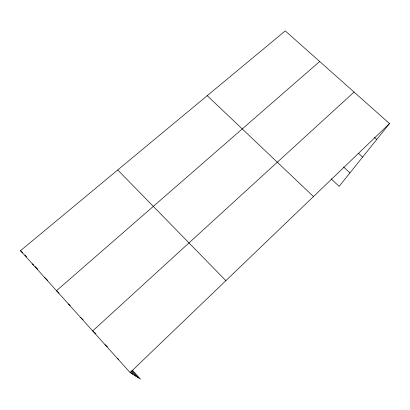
<?xml version="1.0" encoding="UTF-8"?>
<svg xmlns="http://www.w3.org/2000/svg" width="410" height="410" viewBox="0 0 410 410"><rect width="100%" height="100%" fill="white"/><g stroke="black" fill="none" stroke-linecap="round" stroke-linejoin="round"><path stroke-width="0.61" d="M132.343 370.112L140.456 379.112L130.124 372.577L20.5 250.684L285.263 30.888L389.5 123.569L339.147 186.36L331.034 178.78M130.124 372.577L389.5 123.569M354.076 92.071L92.67 330.931L95.955 333.781M319.677 61.485L56.498 290.71L59.132 293.201M117.491 358.535L118.505 359.293M105.011 344.656L107.43 346.64M374.422 137.37L376.754 139.467M80.473 317.371L83.22 319.841M358.386 153.217L362.624 157.086M343.529 166.952L349.95 172.887M68.419 303.964L70.207 305.624M207.219 95.679L313.476 196.554M44.357 277.216L47.555 280.286M32.359 263.876L33.702 265.183M35.05 266.495L37.74 269.109M20.5 250.684L22.704 252.852M24.902 255.02L26.665 256.757M117.731 169.965L225.864 280.665M132.02 370.773L138.308 377.759M131.144 371.024L135.746 376.134M130.718 371.947L132.82 374.284"/></g></svg>
